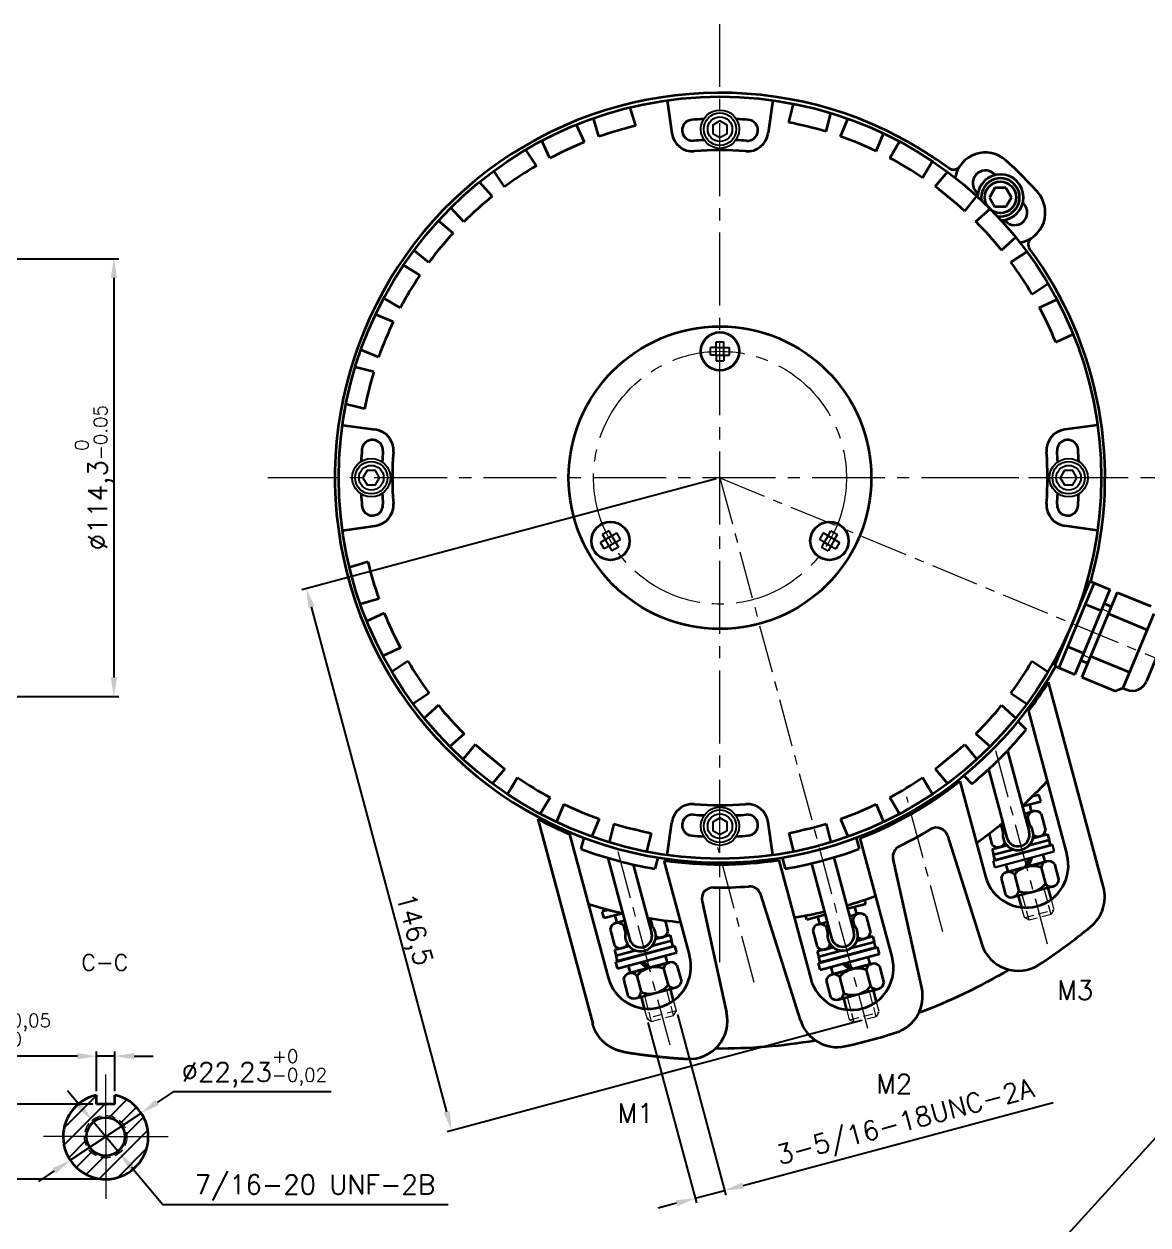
# Model space of a CAD drawing. Header units: millimetres. Extents: x 3703 to 4905, y -22764 to -21944.
# Drawn here: x 4415.9 to 4709.3, y -22479.2 to -22165.6 of the extents above; entities that cross this region are included whole.
import ezdxf

# ---------------------------------------------------------------- set-up
doc = ezdxf.new("R2010")
doc.units = ezdxf.units.MM
doc.header["$MEASUREMENT"] = 0
for name, pattern in [('CENTER', [2, 1.25, -0.25, 0.25, -0.25]), ('CENTER2', [28.575, 19.05, -3.175, 3.175, -3.175]), ('HIDDEN', [0.375, 0.25, -0.125]), ('HIDDEN2', [4.7625, 3.175, -1.5875])]:
    doc.linetypes.add(name, pattern=pattern)
doc.layers.add('AM_BOR', color=5, linetype='Continuous')
for name, color, linetype, lineweight in [('A粗实线', 7, 'Continuous', 35), ('B细实线', 100, 'Continuous', 15), ('CENTER', 1, 'CENTER', 18), ('DIM', 1, 'Continuous', 18), ('D细虚线', 61, 'HIDDEN2', 13), ('G尺寸线', 140, 'Continuous', 13), ('NOTES', 7, 'Continuous', 20), ('OBJECT', 7, 'Continuous', 35), ('轮廓线', 7, 'Continuous', 35)]:
    doc.layers.add(name, color=color, linetype=linetype, lineweight=lineweight)
doc.styles.get("Standard").update_dxf_attribs({"font": 'romans.shx'})
doc.dimstyles.new('ISO-25', dxfattribs={"dimtxt": 5, "dimasz": 5, "dimexe": 1.25, "dimexo": 1.2, "dimgap": 1.2, "dimtad": 0, "dimtih": 1, "dimtoh": 1, "dimdec": 4, "dimdsep": 46, "dimtxsty": 'Standard', "dimcen": 0, "dimclrt": 7, "dimadec": 0, "dimazin": 2, "dimtm": 1e-09, "dimtfac": 1, "dimtdec": 4, "dimtmove": 0, "dimatfit": 3, "dimfxl": 1, "dimtolj": 1, "dimarcsym": 0})
doc.dimstyles.new('ISO-25$0', dxfattribs={"dimtxt": 5, "dimasz": 5, "dimexe": 1.25, "dimexo": 1, "dimtad": 1, "dimzin": 9, "dimtxsty": 'Standard', "dimcen": 4.5, "dimazin": 2, "dimtfac": 1, "dimtmove": 0, "dimatfit": 3, "dimfxl": 1, "dimarcsym": 0})
doc.dimstyles.new('ISO-25$2', dxfattribs={"dimtxt": 5, "dimasz": 5, "dimexe": 1, "dimexo": 1, "dimtad": 1, "dimtih": 1, "dimtoh": 1, "dimzin": 9, "dimtxsty": 'Standard', "dimcen": 2.5, "dimazin": 2, "dimtfac": 1, "dimtmove": 0, "dimatfit": 3, "dimfxl": 1, "dimarcsym": 0})
doc.dimstyles.new('ISO-25$3', dxfattribs={"dimtxt": 5, "dimasz": 5, "dimexe": 1, "dimexo": 1, "dimtad": 1, "dimtoh": 1, "dimzin": 9, "dimtxsty": 'Standard', "dimcen": 2.5, "dimazin": 2, "dimtfac": 1, "dimtmove": 0, "dimatfit": 3, "dimfxl": 1, "dimarcsym": 0})

# ---------------------------------------------------------------- blocks, each defined once
blk = doc.blocks.new('Hex Cap Screw \\M+5BD20in. -top')
blk.add_lwpolyline([(0, 0.188), (-0.162, 0.094), (-0.162, -0.094), (0, -0.188), (0.162, -0.094), (0.162, 0.094)], close=True)
for radius in [0.367, 0.278]:
    blk.add_circle((0, 0), radius)
blk = doc.blocks.new('Cross Pt Flathead Screw - 10 mm top')
at = {"color": 0, "linetype": 'Continuous'}
for p, q in [((-4.95, 1.97), (-4.95, -1.97)), ((-1.97, 1.97), (-4.95, 1.97)), ((-1.97, 1.97), (-1.97, 4.95)), ((1.97, 4.95), (-1.97, 4.95)), ((-1.97, 1.97), (-1.97, -1.97)), ((1.97, 1.97), (-1.97, 1.97)), ((1.97, 1.97), (1.97, 4.95)), ((1.97, 1.97), (1.97, -1.97)), ((1.97, 1.97), (4.95, 1.97)), ((4.95, 1.97), (4.95, -1.97)), ((-1.97, -1.97), (-4.95, -1.97)), ((1.97, -1.97), (-1.97, -1.97)), ((-1.97, -1.97), (-1.97, -4.95)), ((1.97, -4.95), (-1.97, -4.95)), ((1.97, -1.97), (1.97, -4.95)), ((1.97, -1.97), (4.95, -1.97))]:
    blk.add_line(p, q, dxfattribs=at)
blk.add_circle((0, 0), 9.84, dxfattribs=at)
blk = doc.blocks.new('*D23')
at = {"layer": 'G尺寸线', "color": 0, "lineweight": -2, "transparency": 16777216}
blk.add_line((4727.34, -22284.04), (4743.29, -22284.04), dxfattribs=at)
for start, end in [(350.2, 358.0206), (339.4794, 347.2927)]:
    blk.add_arc((4597.55, -22284.04), 144.74, start, end, dxfattribs=at)
at = {"layer": 'G尺寸线', "color": 0, "transparency": 16777216}
for points in [[(4741.37, -22289.02), (4743.04, -22289.05), (4742.29, -22284.04)], [(4733.88, -22335.08), (4732.33, -22334.47), (4731.27, -22339.43)]]:
    blk.add_solid(points, dxfattribs=at)
at = {"layer": 'G尺寸线', "color": 0, "transparency": 16777216, "insert": (4739.51, -22312.28), "char_height": 5, "attachment_point": 5}
blk.add_mtext('22,5°', dxfattribs=at)
blk = doc.blocks.new('*D32')
at = {"layer": 'DIM', "color": 0, "lineweight": -2, "transparency": 16777216}
for p, q in [((4454.8, -22444.39), (4450.64, -22447.16)), ((4496.07, -22444.39), (4454.8, -22444.39)), ((4427.97, -22462.25), (4446.48, -22449.93)), ((4423.81, -22465.02), (4419.65, -22467.8))]:
    blk.add_line(p, q, dxfattribs=at)
at = {"layer": 'DIM', "color": 0, "transparency": 16777216}
for points in [[(4450.18, -22446.47), (4451.1, -22447.86), (4446.48, -22449.93)], [(4423.35, -22464.33), (4424.27, -22465.72), (4427.97, -22462.25)]]:
    blk.add_solid(points, dxfattribs=at)
at = {"layer": 'DIM', "color": 7, "transparency": 16777216, "insert": (4476.04, -22438.3), "char_height": 5, "attachment_point": 5}
blk.add_mtext('∅22,23{\\H3.500000;\\S+0^ -0,02;}', dxfattribs=at)
blk = doc.blocks.new('*D33')
at = {"layer": 'DIM', "color": 0, "lineweight": -2, "transparency": 16777216}
for p, q in [((4433.84, -22447.63), (4397.45, -22447.63)), ((4398.7, -22452.63), (4398.7, -22462.21)), ((4436.23, -22467.21), (4397.45, -22467.21)), ((4398.7, -22467.21), (4398.7, -22509.44))]:
    blk.add_line(p, q, dxfattribs=at)
at = {"layer": 'DIM', "color": 0, "transparency": 16777216}
for points in [[(4397.87, -22452.63), (4399.53, -22452.63), (4398.7, -22447.63)], [(4397.87, -22462.21), (4399.53, -22462.21), (4398.7, -22467.21)]]:
    blk.add_solid(points, dxfattribs=at)
at = {"layer": 'DIM', "color": 7, "transparency": 16777216, "insert": (4392.61, -22490.83), "char_height": 5, "attachment_point": 5, "rotation": 90}
blk.add_mtext('19,58{\\H3.500000;\\S+0^ -0,13;}', dxfattribs=at)
blk = doc.blocks.new('*D34')
at = {"layer": 'DIM', "color": 1, "lineweight": -2, "transparency": 16777216}
for p, q in [((4430.45, -22448), (4427.24, -22444.17)), ((4433.66, -22451.83), (4440.79, -22460.35)), ((4452.11, -22473.86), (4444, -22464.19)), ((4526.58, -22473.86), (4452.11, -22473.86))]:
    blk.add_line(p, q, dxfattribs=at)
at = {"layer": 'DIM', "color": 1, "transparency": 16777216}
for points in [[(4431.09, -22447.47), (4429.81, -22448.54), (4433.66, -22451.83)], [(4444.64, -22463.65), (4443.37, -22464.72), (4440.79, -22460.35)]]:
    blk.add_solid(points, dxfattribs=at)
at = {"layer": 'DIM', "color": 0, "transparency": 16777216, "insert": (4491.82, -22469.43), "char_height": 5, "attachment_point": 5}
blk.add_mtext('7/16-20 UNF-2B', dxfattribs=at)
blk = doc.blocks.new('*D35')
at = {"layer": 'DIM', "color": 0, "lineweight": -2, "transparency": 16777216}
for p, q in [((4429.84, -22435.08), (4391.65, -22435.08)), ((4434.84, -22444.24), (4434.84, -22433.83)), ((4439.62, -22435.08), (4434.84, -22435.08)), ((4439.62, -22444.24), (4439.62, -22433.83)), ((4444.62, -22435.08), (4449.62, -22435.08))]:
    blk.add_line(p, q, dxfattribs=at)
at = {"layer": 'DIM', "color": 0, "transparency": 16777216}
for points in [[(4429.84, -22434.24), (4429.84, -22435.91), (4434.84, -22435.08)], [(4444.62, -22434.24), (4444.62, -22435.91), (4439.62, -22435.08)]]:
    blk.add_solid(points, dxfattribs=at)
at = {"layer": 'DIM', "color": 7, "transparency": 16777216, "insert": (4408.24, -22428.98), "char_height": 5, "attachment_point": 5}
blk.add_mtext('4,78{\\H3.500000;\\S+0,05^ -0;}', dxfattribs=at)
blk = doc.blocks.new('*D37')
at = {"layer": 'G尺寸线', "color": 0, "lineweight": -2, "transparency": 16777216}
for p, q in [((4596.59, -22284.3), (4488.4, -22313.29)), ((4526.23, -22449.64), (4490.9, -22317.79)), ((4634.5, -22425.81), (4526.31, -22454.8))]:
    blk.add_line(p, q, dxfattribs=at)
at = {"layer": 'G尺寸线', "color": 0, "transparency": 16777216}
for points in [[(4491.7, -22317.58), (4490.09, -22318.01), (4489.6, -22312.96)], [(4527.03, -22449.43), (4525.42, -22449.86), (4527.52, -22454.47)]]:
    blk.add_solid(points, dxfattribs=at)
at = {"layer": 'G尺寸线', "color": 0, "transparency": 16777216, "insert": (4517.22, -22402.13), "char_height": 5, "attachment_point": 5, "rotation": 285}
blk.add_mtext('146,5', dxfattribs=at)
blk = doc.blocks.new('*D38')
at = {"layer": 'G尺寸线', "color": 0, "lineweight": -2, "transparency": 16777216}
for p, q in [((4586.42, -22424.2), (4599.05, -22471.36)), ((4578.75, -22426.25), (4591.39, -22473.41)), ((4603.56, -22468.85), (4684.51, -22447.16)), ((4591.06, -22472.2), (4598.73, -22470.15)), ((4586.23, -22473.5), (4581.4, -22474.79))]:
    blk.add_line(p, q, dxfattribs=at)
at = {"layer": 'G尺寸线', "color": 0, "transparency": 16777216}
for points in [[(4603.34, -22468.05), (4603.78, -22469.66), (4598.73, -22470.15)], [(4586.02, -22472.69), (4586.45, -22474.3), (4591.06, -22472.2)]]:
    blk.add_solid(points, dxfattribs=at)
at = {"layer": 'G尺寸线', "color": 0, "transparency": 16777216, "insert": (4646.08, -22452.87), "char_height": 5, "attachment_point": 5, "rotation": 15}
blk.add_mtext('3-5/16-18UNC-2A', dxfattribs=at)
blk = doc.blocks.new('*D39')
at = {"layer": 'G尺寸线', "color": 0, "lineweight": -2, "transparency": 16777216}
for p, q in [((4363.09, -22226.89), (4440.61, -22226.89)), ((4439.36, -22231.89), (4439.36, -22336.19)), ((4363.09, -22341.19), (4440.61, -22341.19))]:
    blk.add_line(p, q, dxfattribs=at)
for points in [[(4438.53, -22231.89), (4440.2, -22231.89), (4439.36, -22226.89)], [(4440.2, -22336.19), (4438.53, -22336.19), (4439.36, -22341.19)]]:
    blk.add_solid(points, dxfattribs=at)
at = {"layer": 'G尺寸线', "color": 0, "lineweight": -2, "transparency": 16777216, "insert": (4434.18, -22284.04), "char_height": 5, "attachment_point": 5, "rotation": 90}
blk.add_mtext('%%C114,3{{\\H0.7x;\\S 0^ -0.05;}}', dxfattribs=at)

msp = doc.modelspace()

# ---------------------------------------------------------------- hatches: boundary and pattern name
h = msp.add_hatch(color=256)
h.paths.add_polyline_path([(4678.161, -22385.482), (4677.575, -22385.639), (4677.296, -22384.596), (4677.705, -22383.534), (4679.05, -22383.173)])
h.paths.add_polyline_path([(4677.575, -22385.639), (4676.816, -22385.843), (4677.296, -22384.596)])
h = msp.add_hatch(color=256)
h.paths.add_polyline_path([(4578.465, -22412.196), (4579.051, -22412.039), (4578.771, -22410.996), (4577.886, -22410.28), (4576.541, -22410.641)])
h.paths.add_polyline_path([(4579.051, -22412.039), (4579.81, -22411.835), (4578.771, -22410.996)])
h = msp.add_hatch(color=256)
h.paths.add_polyline_path([(4631.351, -22412.519), (4631.937, -22412.362), (4631.657, -22411.319), (4630.772, -22410.603), (4629.426, -22410.964)])
h.paths.add_polyline_path([(4631.937, -22412.362), (4632.696, -22412.158), (4631.657, -22411.319)])
at = {"layer": 'AM_BOR'}
h = msp.add_hatch(dxfattribs=at)
h.set_pattern_fill('ANSI31', color=256, style=0)
h.set_pattern_definition([(45, (4016.063, -22657.5684), (-2.245064, 2.245064), [])])
h.paths.add_polyline_path([(4437.226, -22447.629), (4434.836, -22447.629), (4434.836, -22445.239, 0.3520723), (4426.111, -22456.094), (4431.67, -22456.094, -0.4142136), (4437.226, -22450.538)])
h.paths.add_polyline_path([(4437.226, -22451.08), (4437.226, -22450.538, 0.4142136), (4431.67, -22456.094), (4432.212, -22456.094, -0.4142136)], flags=17)
h.paths.add_polyline_path([(4439.616, -22445.239), (4439.616, -22447.629), (4437.226, -22447.629), (4437.226, -22450.538, -0.4142136), (4442.783, -22456.094), (4448.341, -22456.094, 0.3520723)])
h.paths.add_polyline_path([(4437.226, -22450.538), (4437.226, -22451.08, -0.4142136), (4442.24, -22456.094), (4442.783, -22456.094, 0.4142136)], flags=16)
h.paths.add_polyline_path([(4448.341, -22456.094), (4442.783, -22456.094, -0.4142136), (4437.226, -22461.65), (4437.226, -22467.209, 0.4142136)])
h.paths.add_polyline_path([(4442.783, -22456.094), (4442.24, -22456.094, -0.4142136), (4437.226, -22461.108), (4437.226, -22461.65, 0.4142136)], flags=16)
h.paths.add_polyline_path([(4432.212, -22456.094), (4431.67, -22456.094, 0.4142136), (4437.226, -22461.65), (4437.226, -22461.108, -0.4142136)], flags=17)
h.paths.add_polyline_path([(4437.226, -22461.65, -0.4142136), (4431.67, -22456.094), (4426.111, -22456.094, 0.4142136), (4437.226, -22467.209)])

# ---------------------------------------------------------------- linework, layer by layer
for p, q in [((4679.05, -22383.173), (4678.161, -22385.482)), ((4576.541, -22410.641), (4578.465, -22412.196)), ((4629.426, -22410.964), (4631.351, -22412.519))]:
    msp.add_line(p, q)
for centre in [(4597.552, -22193.039), (4506.552, -22284.039), (4688.552, -22284.039), (4597.552, -22375.039)]:
    msp.add_circle(centre, 5)
at = {"layer": 'A粗实线', "lineweight": 30}
for p, q in [((4679.058, -22367.28), (4680.812, -22366.81)), ((4681.278, -22368.548), (4680.812, -22366.81)), ((4684.785, -22381.637), (4684.319, -22379.898)), ((4684.785, -22381.637), (4669.33, -22385.778)), ((4669.33, -22385.778), (4668.864, -22384.039))]:
    msp.add_line(p, q, dxfattribs=at)
at = {"layer": 'B细实线', "color": 6, "ltscale": 0.5}
for p, q in [((4697.232, -22318.292), (4699.08, -22319.057)), ((4692.257, -22330.302), (4694.105, -22331.067))]:
    msp.add_line(p, q, dxfattribs=at)
at = {"layer": 'B细实线'}
for p, q in [((4683.094, -22394.763), (4682.19, -22391.391)), ((4677.358, -22396.3), (4676.455, -22392.927)), ((4584.569, -22421.163), (4583.666, -22417.79)), ((4578.834, -22422.7), (4577.93, -22419.327)), ((4631.719, -22423.023), (4630.816, -22419.65)), ((4637.455, -22421.486), (4636.551, -22418.113))]:
    msp.add_line(p, q, dxfattribs=at)
at = {"layer": 'CENTER', "linetype": 'CENTER2'}
for p, q in [((4597.552, -22410.551), (4597.552, -22165.579)), ((4726.345, -22284.039), (4479.523, -22284.039)), ((4703.504, -22284.039), (4664.073, -22284.039)), ((4437.226, -22456.094), (4437.226, -22439.834)), ((4437.226, -22456.094), (4420.966, -22456.094)), ((4437.226, -22456.094), (4437.226, -22472.354)), ((4437.226, -22456.094), (4453.486, -22456.094))]:
    msp.add_line(p, q, dxfattribs=at)
at = {"layer": 'CENTER', "ltscale": 10}
for p, q in [((4597.552, -22284.039), (4636.077, -22427.813)), ((4597.552, -22284.039), (4735.068, -22340.999)), ((4669.441, -22355.282), (4682.967, -22405.761)), ((4655.727, -22402.625), (4646.281, -22367.372)), ((4570.917, -22381.681), (4584.443, -22432.161)), ((4606.465, -22415.824), (4597.019, -22380.572))]:
    msp.add_line(p, q, dxfattribs=at)
at = {"layer": 'CENTER', "linetype": 'CENTER2'}
msp.add_circle((4597.552, -22284.039), 33, dxfattribs=at)
at = {"layer": 'D细虚线', "linetype": 'HIDDEN', "lineweight": 13, "ltscale": 10}
for p, q in [((4683.976, -22398.056), (4683.094, -22394.763)), ((4683.974, -22394.183), (4684.683, -22396.831)), ((4677.016, -22398.885), (4676.306, -22396.238)), ((4677.016, -22398.885), (4684.683, -22396.831)), ((4678.24, -22399.592), (4677.016, -22398.885)), ((4678.24, -22399.592), (4677.358, -22396.3)), ((4683.976, -22398.056), (4678.24, -22399.592)), ((4684.683, -22396.831), (4683.976, -22398.056)), ((4586.159, -22423.23), (4585.449, -22420.583)), ((4638.335, -22420.906), (4639.044, -22423.553)), ((4577.782, -22422.637), (4578.491, -22425.285)), ((4586.159, -22423.23), (4578.491, -22425.285)), ((4579.716, -22425.992), (4578.834, -22422.7)), ((4585.452, -22424.455), (4584.569, -22421.163)), ((4585.452, -22424.455), (4586.159, -22423.23)), ((4631.377, -22425.608), (4630.667, -22422.96)), ((4631.377, -22425.608), (4639.044, -22423.553)), ((4632.602, -22426.315), (4631.719, -22423.023)), ((4638.337, -22424.778), (4637.455, -22421.486)), ((4639.044, -22423.553), (4638.337, -22424.778)), ((4578.491, -22425.285), (4579.716, -22425.992)), ((4579.716, -22425.992), (4585.452, -22424.455)), ((4632.602, -22426.315), (4631.377, -22425.608)), ((4638.337, -22424.778), (4632.602, -22426.315))]:
    msp.add_line(p, q, dxfattribs=at)
msp.add_circle((4437.226, -22456.094), 5.556, dxfattribs=at)
at = {"layer": 'OBJECT', "color": 7, "linetype": 'Continuous', "ltscale": 0.5}
for p, q in [((4669.309, -22208.339), (4667.866, -22210.839)), ((4667.866, -22210.839), (4669.309, -22213.338)), ((4672.196, -22208.339), (4669.309, -22208.339)), ((4673.639, -22210.839), (4672.196, -22208.339)), ((4672.196, -22213.338), (4673.639, -22210.839)), ((4672.196, -22213.338), (4669.309, -22213.338)), ((4672.565, -22355.35), (4678.236, -22376.514)), ((4667.65, -22360.187), (4672.44, -22378.067)), ((4661.193, -22361.821), (4663.325, -22363.953)), ((4676.448, -22369.842), (4681.278, -22368.548)), ((4678.898, -22371.257), (4678.38, -22369.325)), ((4676.966, -22371.774), (4679.297, -22371.15)), ((4676.966, -22371.774), (4678.898, -22371.257)), ((4677.851, -22372.728), (4678.377, -22374.689)), ((4681.337, -22371.794), (4682.489, -22376.092)), ((4667.786, -22376.988), (4668.547, -22379.828)), ((4670.88, -22374.596), (4671.406, -22376.557)), ((4679.244, -22378.152), (4683.06, -22377.13)), ((4683.06, -22377.13), (4683.448, -22378.579)), ((4668.571, -22381.012), (4672.386, -22379.99)), ((4684.319, -22379.898), (4668.864, -22384.039)), ((4669.347, -22383.91), (4683.836, -22380.027)), ((4670.587, -22380.472), (4672.386, -22379.99)), ((4678.325, -22379.951), (4683.448, -22378.579)), ((4679.244, -22378.152), (4681.044, -22377.67)), ((4683.836, -22380.027), (4683.448, -22378.579)), ((4568.245, -22383.303), (4573.916, -22404.466)), ((4581.329, -22383.221), (4580.549, -22386.132)), ((4668.571, -22381.012), (4668.959, -22382.461)), ((4668.959, -22382.461), (4674.083, -22381.088)), ((4669.347, -22383.91), (4668.959, -22382.461)), ((4682.405, -22384.345), (4681.887, -22382.413)), ((4574.921, -22385.034), (4579.712, -22402.913)), ((4672.746, -22386.933), (4672.228, -22385.001)), ((4672.347, -22387.04), (4682.804, -22384.238)), ((4682.804, -22384.238), (4672.347, -22387.04)), ((4682.804, -22384.238), (4672.347, -22387.04)), ((4681.358, -22385.816), (4682.51, -22390.114)), ((4684.844, -22384.882), (4685.996, -22389.18)), ((4670.902, -22388.618), (4672.054, -22392.916)), ((4674.387, -22387.684), (4675.539, -22391.982)), ((4684.551, -22390.758), (4674.094, -22393.56)), ((4568.587, -22396.88), (4566.833, -22397.35)), ((4567.299, -22399.089), (4566.833, -22397.35)), ((4572.128, -22397.795), (4567.299, -22399.089)), ((4570.714, -22400.244), (4570.197, -22398.313)), ((4579.321, -22399.103), (4579.346, -22399.199)), ((4579.327, -22399.127), (4579.853, -22401.089)), ((4568.871, -22401.929), (4570.022, -22406.227)), ((4572.646, -22399.727), (4570.316, -22400.351)), ((4572.646, -22399.727), (4570.714, -22400.244)), ((4572.356, -22400.995), (4572.882, -22402.956)), ((4583.203, -22399.651), (4583.964, -22402.492)), ((4584.924, -22404.978), (4579.8, -22406.351)), ((4584.535, -22403.529), (4580.72, -22404.552)), ((4582.519, -22404.069), (4580.72, -22404.552)), ((4584.535, -22403.529), (4584.924, -22404.978)), ((4585.312, -22406.427), (4584.924, -22404.978)), ((4573.862, -22406.389), (4570.046, -22407.411)), ((4570.046, -22407.411), (4570.435, -22408.86)), ((4570.34, -22410.439), (4585.795, -22406.298)), ((4575.558, -22407.487), (4570.435, -22408.86)), ((4570.806, -22412.177), (4586.261, -22408.036)), ((4585.312, -22406.427), (4570.823, -22410.309)), ((4573.862, -22406.389), (4572.063, -22406.871)), ((4586.261, -22408.036), (4585.795, -22406.298)), ((4570.806, -22412.177), (4570.34, -22410.439)), ((4570.823, -22410.309), (4570.435, -22408.86)), ((4574.221, -22413.333), (4573.704, -22411.401)), ((4584.279, -22410.638), (4573.823, -22413.439)), ((4573.823, -22413.439), (4584.279, -22410.638)), ((4573.823, -22413.439), (4584.279, -22410.638)), ((4583.881, -22410.745), (4583.363, -22408.813)), ((4586.32, -22411.282), (4587.471, -22415.58)), ((4582.834, -22412.215), (4583.986, -22416.514)), ((4572.378, -22415.017), (4573.529, -22419.316)), ((4575.57, -22419.959), (4586.026, -22417.158))]:
    msp.add_line(p, q, dxfattribs=at)
at = {"layer": 'OBJECT'}
for p, q in [((4633.094, -22378.044), (4633.874, -22380.956)), ((4613.775, -22383.221), (4614.556, -22386.132)), ((4627.227, -22383.193), (4632.463, -22402.734)), ((4621.431, -22384.746), (4626.667, -22404.287)), ((4630.81, -22396.565), (4635.639, -22395.271)), ((4635.639, -22395.271), (4635.361, -22394.233)), ((4620.185, -22399.412), (4619.906, -22398.374)), ((4620.185, -22399.412), (4625.014, -22398.118)), ((4623.6, -22400.568), (4623.082, -22398.636)), ((4631.327, -22398.497), (4633.658, -22397.873)), ((4631.327, -22398.497), (4633.259, -22397.979)), ((4633.259, -22397.979), (4632.742, -22396.048)), ((4635.698, -22398.516), (4636.85, -22402.815)), ((4621.756, -22402.252), (4622.908, -22406.551)), ((4623.201, -22400.674), (4625.532, -22400.05)), ((4623.6, -22400.568), (4625.532, -22400.05)), ((4625.242, -22401.318), (4625.633, -22402.777)), ((4632.213, -22399.45), (4632.604, -22400.909)), ((4637.809, -22405.301), (4631.564, -22406.975)), ((4637.421, -22403.852), (4633.293, -22404.958)), ((4633.293, -22404.958), (4635.405, -22404.393)), ((4637.421, -22403.852), (4637.809, -22405.301)), ((4638.198, -22406.75), (4637.809, -22405.301)), ((4627.06, -22406.629), (4622.932, -22407.735)), ((4622.932, -22407.735), (4623.32, -22409.184)), ((4623.226, -22410.762), (4638.68, -22406.621)), ((4629.565, -22407.51), (4623.32, -22409.184)), ((4623.692, -22412.5), (4639.146, -22408.359)), ((4638.198, -22406.75), (4623.709, -22410.632)), ((4624.948, -22407.194), (4627.06, -22406.629)), ((4639.146, -22408.359), (4638.68, -22406.621)), ((4623.692, -22412.5), (4623.226, -22410.762)), ((4623.709, -22410.632), (4623.32, -22409.184)), ((4637.165, -22410.961), (4626.708, -22413.763)), ((4626.708, -22413.763), (4637.165, -22410.961)), ((4626.708, -22413.763), (4637.165, -22410.961)), ((4636.766, -22411.068), (4636.249, -22409.136)), ((4639.205, -22411.605), (4640.357, -22415.903)), ((4627.107, -22413.656), (4626.589, -22411.724)), ((4628.749, -22414.407), (4629.9, -22418.705)), ((4635.72, -22412.539), (4636.871, -22416.837)), ((4625.263, -22415.34), (4626.415, -22419.639)), ((4628.455, -22420.283), (4638.912, -22417.481)), ((4434.836, -22447.629), (4434.836, -22445.239)), ((4439.616, -22447.629), (4439.616, -22445.239)), ((4439.616, -22447.629), (4434.836, -22447.629))]:
    msp.add_line(p, q, dxfattribs=at)
at = {"layer": 'OBJECT', "color": 7, "linetype": 'Continuous', "ltscale": 0.5}
for centre, radius in [((4597.552, -22284.039), 39.5), ((4597.552, -22251.039), 5), ((4568.974, -22300.539), 5), ((4626.131, -22300.539), 5)]:
    msp.add_circle(centre, radius, dxfattribs=at)
at = {"layer": 'OBJECT'}
msp.add_circle((4437.226, -22456.094), 5.014, dxfattribs=at)
at = {"layer": 'OBJECT', "color": 7, "linetype": 'Continuous', "ltscale": 0.5}
for centre, radius, start, end in [((4597.552, -22284.039), 100.5, 53.53703, 330.64235), ((4597.552, -22284.039), 100.5, 344.35765, 36.46297), ((4597.552, -22284.039), 103.5, 309.45553, 320.54447), ((4597.552, -22284.039), 116.5, 312.61444, 317.15347), ((4675.338, -22377.29), 4, 153.59038, 56.40962), ((4675.682, -22378.574), 6.236, 69.64612, 76.24536), ((4679.812, -22373.072), 1.99, 39.97356, 170.02644), ((4597.552, -22284.039), 116.5, 305.08096, 309.33161), ((4675.338, -22377.29), 3, 195, 15), ((4680.528, -22375.747), 1.99, 233.26068, 350.02644), ((4670.072, -22378.549), 1.99, 219.97356, 336.73932), ((4597.552, -22284.039), 103.5, 249.45553, 260.54447), ((4679.189, -22391.663), 6.236, 69.64612, 140.35388), ((4683.319, -22386.161), 1.99, 39.97356, 170.02644), ((4672.862, -22388.962), 1.99, 39.97356, 170.02644), ((4684.035, -22388.836), 1.99, 219.97356, 350.02644), ((4673.579, -22391.637), 1.99, 219.97356, 350.02644), ((4677.708, -22386.135), 6.236, 249.64612, 320.35388), ((4597.552, -22284.039), 116.5, 252.84653, 257.38556), ((4597.552, -22284.039), 116.5, 286.47559, 290.41797), ((4597.552, -22284.039), 116.5, 260.66839, 264.91904), ((4597.552, -22284.039), 116.5, 279.58203, 283.52441), ((4570.831, -22402.274), 1.99, 39.97356, 170.02644), ((4577.158, -22404.974), 6.236, 133.75464, 140.35388), ((4576.814, -22403.69), 4, 153.59038, 56.40962), ((4576.814, -22403.69), 3, 195, 15), ((4582.004, -22402.147), 1.99, 233.26068, 350.02644), ((4571.548, -22404.949), 1.99, 219.97356, 336.73932), ((4584.794, -22412.56), 1.99, 39.97356, 170.02644), ((4574.338, -22415.362), 1.99, 39.97356, 170.02644), ((4580.665, -22418.062), 6.236, 69.64612, 140.35388), ((4579.184, -22412.535), 6.236, 249.64612, 320.35388), ((4585.511, -22415.235), 1.99, 219.97356, 350.02644), ((4575.055, -22418.037), 1.99, 219.97356, 350.02644)]:
    msp.add_arc(centre, radius, start, end, dxfattribs=at)
at = {"layer": 'OBJECT'}
for centre, radius, start, end in [((4597.552, -22284.039), 103.5, 279.45553, 290.54447), ((4634.173, -22399.795), 1.99, 39.97356, 170.02644), ((4623.716, -22402.597), 1.99, 39.97356, 170.02644), ((4630.044, -22405.297), 6.236, 133.75464, 140.35388), ((4629.565, -22403.51), 4, 153.59038, 56.40962), ((4630.044, -22405.297), 6.236, 69.64612, 76.24536), ((4629.565, -22403.51), 3, 195, 15), ((4634.89, -22402.47), 1.99, 227.38763, 350.02644), ((4624.433, -22405.272), 1.99, 219.97356, 342.61237), ((4637.68, -22412.883), 1.99, 39.97356, 170.02644), ((4627.223, -22415.685), 1.99, 39.97356, 170.02644), ((4633.551, -22418.386), 6.236, 69.64612, 140.35388), ((4632.07, -22412.858), 6.236, 249.64612, 320.35388), ((4638.397, -22415.558), 1.99, 219.97356, 350.02644), ((4627.94, -22418.36), 1.99, 219.97356, 350.02644), ((4437.226, -22456.094), 11.115, 102.41698, 77.58302)]:
    msp.add_arc(centre, radius, start, end, dxfattribs=at)
at = {"layer": '轮廓线', "color": 31}
for p, q in [((4583.802, -22185.493), (4584.962, -22194.057)), ((4611.302, -22185.493), (4610.142, -22194.057)), ((4575.545, -22192.137), (4574.123, -22187.336)), ((4615.531, -22191.264), (4616.742, -22186.406)), ((4625.234, -22193.684), (4626.445, -22188.826)), ((4562.203, -22196.399), (4560.087, -22191.862)), ((4565.957, -22194.977), (4564.535, -22190.177)), ((4629.046, -22194.941), (4630.962, -22190.315)), ((4638.285, -22198.768), (4640.201, -22194.142)), ((4549.637, -22202.587), (4546.874, -22198.412)), ((4553.139, -22200.626), (4551.024, -22196.088)), ((4641.87, -22200.575), (4644.448, -22196.283)), ((4650.441, -22205.725), (4653.02, -22201.433)), ((4541.298, -22208.106), (4538.535, -22203.931)), ((4653.72, -22208.042), (4656.904, -22204.179)), ((4538.124, -22210.564), (4534.774, -22206.843)), ((4661.436, -22214.403), (4664.62, -22210.539)), ((4530.692, -22217.255), (4527.342, -22213.535)), ((4664.336, -22217.179), (4668.056, -22213.828)), ((4527.916, -22220.155), (4524.053, -22216.971)), ((4671.027, -22224.61), (4674.748, -22221.26)), ((4521.556, -22227.871), (4517.692, -22224.687)), ((4673.485, -22227.784), (4677.66, -22225.021)), ((4519.239, -22231.15), (4514.947, -22228.571)), ((4679.004, -22236.123), (4683.179, -22233.36)), ((4514.088, -22239.721), (4509.797, -22237.143)), ((4680.965, -22239.626), (4685.503, -22237.51)), ((4512.282, -22243.306), (4507.656, -22241.39)), ((4685.192, -22248.689), (4689.729, -22246.573)), ((4508.455, -22252.545), (4503.829, -22250.629)), ((4507.198, -22256.357), (4502.34, -22255.146)), ((4504.778, -22266.06), (4499.92, -22264.849)), ((4499.007, -22270.289), (4507.571, -22271.449)), ((4696.098, -22270.289), (4687.534, -22271.449)), ((4499.007, -22297.789), (4507.571, -22296.629)), ((4696.098, -22297.789), (4687.534, -22296.629)), ((4505.651, -22306.046), (4500.85, -22307.468)), ((4508.491, -22315.634), (4503.691, -22317.056)), ((4509.913, -22319.388), (4505.376, -22321.504)), ((4514.139, -22328.452), (4509.602, -22330.567)), ((4516.101, -22331.954), (4511.926, -22334.717)), ((4679.004, -22331.954), (4683.179, -22334.717)), ((4697.631, -22390.942), (4683.291, -22337.423)), ((4697.631, -22390.942), (4683.291, -22337.423)), ((4521.62, -22340.293), (4517.445, -22343.056)), ((4673.485, -22340.293), (4677.66, -22343.056)), ((4524.078, -22343.467), (4520.357, -22346.817)), ((4671.027, -22343.467), (4674.748, -22346.817)), ((4678.076, -22345.006), (4688.11, -22382.454)), ((4530.769, -22350.899), (4527.049, -22354.249)), ((4664.336, -22350.899), (4668.056, -22354.249)), ((4533.669, -22353.675), (4530.485, -22357.538)), ((4661.436, -22353.675), (4664.62, -22357.538)), ((4541.385, -22360.035), (4538.201, -22363.899)), ((4653.72, -22360.035), (4656.904, -22363.899)), ((4544.664, -22362.352), (4542.085, -22366.644)), ((4650.441, -22362.352), (4653.02, -22366.644)), ((4660.193, -22363.267), (4666.86, -22388.148)), ((4553.235, -22367.503), (4550.657, -22371.794)), ((4641.87, -22367.503), (4644.448, -22371.794)), ((4556.82, -22369.309), (4554.904, -22373.935)), ((4638.285, -22369.309), (4640.201, -22373.935)), ((4549.993, -22373.14), (4564.333, -22426.659)), ((4549.993, -22373.14), (4564.333, -22426.659)), ((4566.059, -22373.136), (4564.143, -22377.762)), ((4583.802, -22382.584), (4584.962, -22374.02)), ((4611.302, -22382.584), (4610.142, -22374.02)), ((4629.046, -22373.136), (4630.962, -22377.762)), ((4558.301, -22377.099), (4568.335, -22414.548)), ((4569.871, -22374.393), (4568.66, -22379.251)), ((4579.574, -22376.813), (4578.363, -22381.671)), ((4615.531, -22376.813), (4616.742, -22381.671)), ((4625.234, -22374.393), (4626.445, -22379.251)), ((4642.471, -22409.177), (4634.163, -22378.17)), ((4656.935, -22377.504), (4665.859, -22405.807)), ((4582.919, -22383.973), (4589.585, -22408.854)), ((4612.913, -22383.864), (4621.221, -22414.871)), ((4650.214, -22417.239), (4642.756, -22383.598)), ((4618.546, -22425.725), (4608.185, -22392.862)), ((4592.858, -22394.674), (4599.281, -22423.647))]:
    msp.add_line(p, q, dxfattribs=at)
at = {"layer": '轮廓线', "color": 6}
for p, q in [((4694.071, -22311.029), (4684.886, -22333.202)), ((4694.071, -22311.029), (4699.337, -22313.21)), ((4695.179, -22311.488), (4685.995, -22333.661)), ((4699.337, -22313.21), (4690.152, -22335.383)), ((4701.185, -22313.976), (4692, -22336.149)), ((4701.185, -22313.976), (4709.961, -22317.611)), ((4692.883, -22317.031), (4697.041, -22318.754)), ((4697.806, -22316.906), (4699.654, -22317.671)), ((4698.888, -22319.519), (4709.051, -22323.728)), ((4710.773, -22319.571), (4702.737, -22338.972)), ((4713.862, -22325.18), (4708.887, -22337.19)), ((4688.291, -22328.118), (4692.448, -22329.84)), ((4684.886, -22333.202), (4690.152, -22335.383)), ((4691.683, -22331.688), (4693.531, -22332.453)), ((4694.296, -22330.605), (4704.459, -22334.815)), ((4692, -22336.149), (4700.777, -22339.784)), ((4702.737, -22338.972), (4700.777, -22339.784)), ((4702.737, -22338.972), (4703.661, -22339.355))]:
    msp.add_line(p, q, dxfattribs=at)
at = {"layer": '轮廓线'}
for p, q in [((4675.335, -22347.679), (4677.467, -22349.811)), ((4670.874, -22374.571), (4670.9, -22374.667)), ((4562.011, -22378.044), (4561.231, -22380.956)), ((4575.863, -22414.083), (4577.015, -22418.382))]:
    msp.add_line(p, q, dxfattribs=at)
at = {"layer": '轮廓线', "color": 30}
for p, q in [((4683.156, -22391.132), (4683.974, -22394.183)), ((4676.306, -22396.238), (4675.489, -22393.186)), ((4585.449, -22420.583), (4584.632, -22417.531)), ((4637.517, -22417.855), (4638.335, -22420.906)), ((4576.964, -22419.586), (4577.782, -22422.637)), ((4630.667, -22422.96), (4629.85, -22419.909))]:
    msp.add_line(p, q, dxfattribs=at)
at = {"layer": '轮廓线', "color": 31}
msp.add_circle((4597.552, -22284.039), 99.5, dxfattribs=at)
at = {"layer": '轮廓线'}
msp.add_circle((4670.752, -22210.839), 4.1, dxfattribs=at)
at = {"layer": '轮廓线', "color": 31}
for centre, radius, start, end in [((4597.552, -22284.039), 94.5, 103.46706, 109.53294), ((4590.413, -22193.319), 2.75, 94.5, 274.5), ((4597.552, -22284.039), 93.75, 92.59057, 94.5), ((4597.552, -22284.039), 93.75, 85.5, 87.40943), ((4604.692, -22193.319), 2.75, 265.5, 85.5), ((4597.552, -22284.039), 94.5, 72.96706, 79.03294), ((4590.413, -22193.319), 5.5, 187.71365, 274.5), ((4604.692, -22193.319), 5.5, 265.5, 352.28635), ((4597.552, -22284.039), 94.5, 64.46706, 70.53294), ((4597.552, -22284.039), 94.5, 111.96706, 118.03294), ((4597.552, -22284.039), 88.25, 92.67009, 94.5), ((4597.552, -22284.039), 88.25, 85.5, 87.32991), ((4597.552, -22284.039), 85.5, 85.5, 94.5), ((4597.552, -22284.039), 94.5, 55.96706, 62.03294), ((4597.552, -22284.039), 94.5, 120.46706, 126.53294), ((4597.552, -22284.039), 94.5, 128.96706, 135.03294), ((4597.552, -22284.039), 94.5, 47.46706, 53.53294), ((4597.552, -22284.039), 94.5, 38.96706, 45.03294), ((4597.552, -22284.039), 94.5, 137.46706, 143.53294), ((4597.552, -22284.039), 94.5, 30.46706, 36.53294), ((4597.552, -22284.039), 94.5, 145.96706, 152.03294), ((4597.552, -22284.039), 94.5, 21.96706, 28.03294), ((4597.552, -22284.039), 94.5, 154.46706, 160.53294), ((4597.552, -22284.039), 94.5, 162.96706, 169.03294), ((4506.833, -22276.899), 5.5, 355.5, 82.28635), ((4688.272, -22276.899), 5.5, 97.71365, 184.5), ((4597.552, -22284.039), 93.75, 175.5, 177.40943), ((4506.833, -22276.899), 2.75, 355.5, 175.5), ((4688.272, -22276.899), 2.75, 4.5, 184.5), ((4597.552, -22284.039), 93.75, 2.59057, 4.5), ((4597.552, -22284.039), 88.25, 175.5, 177.32991), ((4597.552, -22284.039), 85.5, 175.5, 184.5), ((4597.552, -22284.039), 85.5, 355.5, 4.5), ((4597.552, -22284.039), 88.25, 2.67009, 4.5), ((4597.552, -22284.039), 93.75, 182.59057, 184.5), ((4597.552, -22284.039), 88.25, 182.67009, 184.5), ((4597.552, -22284.039), 88.25, 355.5, 357.32991), ((4597.552, -22284.039), 93.75, 355.5, 357.40943), ((4506.833, -22291.178), 2.75, 184.5, 4.5), ((4506.833, -22291.178), 5.5, 277.71365, 4.5), ((4688.272, -22291.178), 5.5, 175.5, 262.28635), ((4688.272, -22291.178), 2.75, 175.5, 355.5), ((4597.552, -22284.039), 94.5, 193.46706, 199.53294), ((4597.552, -22284.039), 94.5, 201.96706, 208.03294), ((4597.552, -22284.039), 94.5, 210.46706, 216.53294), ((4597.552, -22284.039), 94.5, 323.46706, 329.53294), ((4597.552, -22284.039), 101, 322.86923, 328.09173), ((4597.552, -22284.039), 94.5, 218.96706, 225.03294), ((4597.552, -22284.039), 94.5, 314.96706, 321.03294), ((4597.552, -22284.039), 94.5, 227.46706, 233.53294), ((4597.552, -22284.039), 94.5, 306.46706, 312.53294), ((4597.552, -22284.039), 94.5, 235.96706, 242.03294), ((4597.552, -22284.039), 101, 291.25254, 308.33083), ((4597.552, -22284.039), 94.5, 297.96706, 304.03294), ((4597.552, -22284.039), 94.5, 244.46706, 250.53294), ((4590.413, -22374.758), 5.5, 85.5, 172.28635), ((4597.552, -22284.039), 85.5, 265.5, 274.5), ((4604.692, -22374.758), 5.5, 7.71365, 94.5), ((4597.552, -22284.039), 94.5, 289.46706, 295.53294), ((4597.552, -22284.039), 101, 241.90827, 247.13077), ((4590.413, -22374.758), 2.75, 85.5, 265.5), ((4597.552, -22284.039), 88.25, 265.5, 267.32991), ((4597.552, -22284.039), 88.25, 272.67009, 274.5), ((4604.692, -22374.758), 2.75, 274.5, 94.5), ((4597.552, -22284.039), 94.5, 252.96706, 259.03294), ((4597.552, -22284.039), 94.5, 280.96706, 287.03294), ((4597.552, -22284.039), 107, 295.94892, 300.91958), ((4654.074, -22378.406), 3, 17.5, 120.91958), ((4597.552, -22284.039), 93.75, 265.5, 267.40943), ((4597.552, -22284.039), 93.75, 272.59057, 274.5), ((4645.685, -22382.949), 3, 115.94892, 192.5), ((4677.485, -22385.301), 11, 195, 15), ((4597.552, -22284.039), 101, 261.66917, 278.74746), ((4595.787, -22394.024), 3, 89.08042, 192.5), ((4597.552, -22284.039), 107, 269.08042, 274.05108), ((4605.323, -22393.764), 3, 17.5, 94.05108), ((4687.972, -22393.53), 10, 309.55036, 15), ((4597.552, -22284.039), 152, 303.24341, 309.55036), ((4675.396, -22402.8), 10, 197.5, 303.24341), ((4578.96, -22411.701), 11, 195, 15), ((4631.846, -22412.024), 11, 195, 15), ((4597.552, -22284.039), 149, 290.39734, 300.43013), ((4640.451, -22419.404), 10, 287.58405, 12.5), ((4589.518, -22425.811), 10, 266.75659, 12.5), ((4628.083, -22422.718), 10, 197.5, 282.41595), ((4597.552, -22284.039), 152, 282.41595, 287.58405), ((4597.552, -22284.039), 149, 269.56987, 279.60266)]:
    msp.add_arc(centre, radius, start, end, dxfattribs=at)
at = {"layer": '轮廓线'}
for centre, radius, start, end in [((4666.807, -22207.123), 8, 48, 169.93694), ((4597.552, -22284.039), 111.5, 42, 48), ((4658.469, -22201.604), 2, 233.53703, 326.50097), ((4666.807, -22207.123), 3.3, 48, 228), ((4597.552, -22284.039), 106.8, 47.73809, 48), ((4670.752, -22210.839), 6, 271.68254, 178.31746), ((4670.752, -22210.839), 5, 260.64708, 189.35292), ((4597.552, -22284.039), 100.2, 47.8117, 48), ((4674.468, -22214.784), 8, 280.06306, 42), ((4674.468, -22214.784), 3.3, 222, 42), ((4597.552, -22284.039), 106.8, 42, 42.26191), ((4597.552, -22284.039), 100.2, 42, 42.1883), ((4679.987, -22223.122), 2, 123.49903, 216.46297), ((4679.761, -22343.57), 1, 84.33485, 144.09011)]:
    msp.add_arc(centre, radius, start, end, dxfattribs=at)
at = {"layer": '轮廓线', "color": 6}
msp.add_arc((4705.191, -22335.66), 4, 247.5, 337.5, dxfattribs=at)
at = {"layer": '轮廓线', "color": 31}
for points, start_tangent, end_tangent in [([(4572.333, -22433.932), (4572.25, -22433.917), (4572.167, -22433.902), (4572.083, -22433.886), (4572, -22433.87), (4571.916, -22433.852), (4571.832, -22433.834), (4571.749, -22433.815), (4571.665, -22433.796), (4571.581, -22433.775), (4571.498, -22433.754), (4571.414, -22433.732), (4571.33, -22433.71), (4571.247, -22433.686), (4571.163, -22433.662), (4571.079, -22433.637), (4570.996, -22433.611), (4570.912, -22433.584), (4570.829, -22433.557), (4570.746, -22433.529), (4570.663, -22433.5), (4570.579, -22433.47), (4570.497, -22433.439), (4570.414, -22433.408), (4570.331, -22433.376), (4570.249, -22433.343), (4570.166, -22433.309), (4570.084, -22433.275), (4570.002, -22433.24), (4569.92, -22433.204), (4569.839, -22433.167), (4569.757, -22433.129), (4569.676, -22433.091), (4569.595, -22433.052), (4569.515, -22433.012), (4569.434, -22432.971), (4569.354, -22432.93), (4569.274, -22432.887), (4569.195, -22432.844), (4569.116, -22432.801), (4569.037, -22432.756), (4568.958, -22432.711), (4568.88, -22432.665), (4568.802, -22432.618), (4568.724, -22432.57), (4568.647, -22432.522), (4568.571, -22432.473), (4568.494, -22432.423), (4568.418, -22432.373), (4568.343, -22432.321), (4568.267, -22432.269), (4568.193, -22432.217), (4568.119, -22432.163), (4568.045, -22432.109), (4567.971, -22432.054), (4567.899, -22431.999), (4567.826, -22431.943), (4567.754, -22431.886), (4567.683, -22431.829), (4567.612, -22431.77), (4567.542, -22431.711), (4567.472, -22431.652), (4567.403, -22431.592), (4567.334, -22431.531), (4567.266, -22431.47), (4567.198, -22431.408), (4567.131, -22431.345), (4567.065, -22431.282), (4566.999, -22431.218), (4566.933, -22431.153), (4566.869, -22431.088), (4566.805, -22431.023), (4566.741, -22430.957), (4566.679, -22430.89), (4566.616, -22430.823), (4566.555, -22430.755), (4566.494, -22430.687), (4566.434, -22430.618), (4566.374, -22430.548), (4566.316, -22430.478), (4566.257, -22430.408), (4566.2, -22430.337), (4566.143, -22430.266), (4566.087, -22430.194), (4566.032, -22430.122), (4565.977, -22430.049), (4565.923, -22429.976), (4565.87, -22429.903), (4565.817, -22429.829), (4565.765, -22429.755), (4565.714, -22429.68), (4565.664, -22429.605), (4565.614, -22429.529), (4565.565, -22429.454), (4565.517, -22429.377), (4565.47, -22429.301), (4565.423, -22429.224), (4565.377, -22429.147), (4565.332, -22429.07), (4565.287, -22428.992), (4565.244, -22428.914), (4565.201, -22428.836), (4565.159, -22428.757), (4565.117, -22428.678), (4565.077, -22428.599), (4565.037, -22428.52), (4564.998, -22428.44), (4564.96, -22428.361), (4564.922, -22428.281), (4564.886, -22428.201), (4564.85, -22428.121), (4564.814, -22428.04), (4564.78, -22427.96), (4564.746, -22427.879), (4564.713, -22427.798), (4564.681, -22427.717), (4564.65, -22427.636), (4564.619, -22427.555), (4564.59, -22427.474), (4564.561, -22427.393), (4564.532, -22427.311), (4564.505, -22427.23), (4564.478, -22427.148), (4564.452, -22427.067), (4564.427, -22426.985), (4564.402, -22426.903), (4564.379, -22426.822), (4564.356, -22426.74), (4564.333, -22426.659)], (-0.9861401, 0.1659145), (-0.258819, 0.9659258)), ([(4572.333, -22433.932), (4572.849, -22434.018), (4573.365, -22434.102), (4573.881, -22434.184), (4574.398, -22434.265), (4574.914, -22434.343), (4575.432, -22434.42), (4575.949, -22434.495), (4576.467, -22434.569), (4576.985, -22434.641), (4577.503, -22434.71), (4578.021, -22434.779), (4578.54, -22434.845), (4579.059, -22434.909), (4579.578, -22434.972), (4580.098, -22435.033), (4580.617, -22435.092), (4581.137, -22435.15), (4581.657, -22435.205), (4582.177, -22435.259), (4582.698, -22435.311), (4583.218, -22435.361), (4583.739, -22435.41), (4584.26, -22435.456), (4584.781, -22435.501), (4585.302, -22435.544), (4585.823, -22435.585), (4586.345, -22435.625), (4586.866, -22435.662), (4587.388, -22435.698), (4587.909, -22435.732), (4588.431, -22435.765), (4588.953, -22435.795)], (0.9861401, -0.1659145), (0.9983982, -0.056578))]:
    msp.add_spline(points, degree=3, dxfattribs=dict(at, start_tangent=start_tangent, end_tangent=end_tangent))

# ---------------------------------------------------------------- block references
for name, p, xscale, yscale, zscale, rotation in [('Hex Cap Screw \\M+5BD20in. -top', (4597.552, -22193.039), 11.56400532000043, 11.56400532000043, 11.56400532000043, 180), ('Cross Pt Flathead Screw - 10 mm top', (4597.552, -22251.039), 0.499999999998181, 0.5, 0.5, 180), ('Hex Cap Screw \\M+5BD20in. -top', (4506.552, -22284.039), 11.56400532000043, 11.56400532000043, 11.56400532000043, 270), ('Hex Cap Screw \\M+5BD20in. -top', (4688.552, -22284.039), 11.56400532000043, 11.56400532000043, 11.56400532000043, 90), ('Cross Pt Flathead Screw - 10 mm top', (4568.974, -22300.539), 0.4999999999990564, 0.4999999999990564, 0.4999999999990564, 300.0000000000624), ('Cross Pt Flathead Screw - 10 mm top', (4626.131, -22300.539), 0.5000000000006317, 0.5000000000006317, 0.5000000000006317, 60.0000000000418)]:
    msp.add_blockref(name, p, dxfattribs=dict(xscale=xscale, yscale=yscale, zscale=zscale, rotation=rotation))
at = {"xscale": 11.56400532000043, "yscale": 11.56400532000043, "zscale": 11.56400532000043}
msp.add_blockref('Hex Cap Screw \\M+5BD20in. -top', (4597.552, -22375.039), dxfattribs=at)

# ---------------------------------------------------------------- texts
at = {"lineweight": -3}
for s, p in [('M3', (4685.549, -22420.337)), ('M2', (4638.293, -22444.801)), ('M1', (4570.783, -22452.45))]:
    msp.add_text(s, height=5, dxfattribs=at).set_placement(p)
at = {"layer": 'NOTES'}
msp.add_text('C-C', height=4.2003, dxfattribs=at).set_placement((4430.867, -22412.707))

# ---------------------------------------------------------------- dimensions: what is measured, and where the dimension line sits
at = {"layer": 'DIM'}
dim = msp.add_linear_dim(base=(4434.836, -22435.077), p1=(4439.616, -22445.239), p2=(4434.836, -22445.239), dimstyle='ISO-25$0', override={"dimgap": 1.2, "dimclrt": 7, "dimtol": 1, "dimlim": 0, "dimtp": 0.05, "dimtm": 1e-09, "dimtfac": 0.7}, dxfattribs=at)
dim.commit()
dim.dimension.update_dxf_attribs({"geometry": '*D35', "text_midpoint": (4408.244, -22435.077), "dimtype": 160})
dim = msp.add_diameter_dim_2p(p1=(4427.975, -22462.254), p2=(4446.478, -22449.934), dimstyle='ISO-25$3', override={"dimgap": 1.2, "dimclrt": 7, "dimtol": 1, "dimlim": 0, "dimtm": 0.02, "dimtfac": 0.7}, dxfattribs=at)
dim.commit()
dim.dimension.update_dxf_attribs({"geometry": '*D32', "text_midpoint": (4476.038, -22438.299)})
at = {"layer": 'DIM', "color": 7}
dim = msp.add_diameter_dim_2p(p1=(4433.659, -22451.834), p2=(4440.794, -22460.354), text='7/16-20 UNF-2B', dimstyle='ISO-25$3', override={"dimclrd": 1}, dxfattribs=at)
dim.commit()
dim.dimension.update_dxf_attribs({"geometry": '*D34', "text_midpoint": (4491.818, -22473.861), "dimtype": 163})
at = {"layer": 'DIM'}
dim = msp.add_linear_dim(base=(4398.699, -22467.209), p1=(4434.836, -22447.629), p2=(4437.226, -22467.209), angle=90, dimstyle='ISO-25$0', override={"dimgap": 1.2, "dimclrt": 7, "dimtol": 1, "dimlim": 0, "dimtm": 0.13, "dimtfac": 0.7}, dxfattribs=at)
dim.commit()
dim.dimension.update_dxf_attribs({"geometry": '*D33', "text_midpoint": (4398.699, -22490.826), "dimtype": 160})
at = {"layer": 'G尺寸线'}
for base, p1, p2, angle, text, picture, middle, dimtype in [((4439.363, -22341.189), (4362.093, -22226.889), (4362.093, -22341.189), 90, '%%C<>{{\\H0.7x;\\S 0^ -0.05;}}', '*D39', (4439.363, -22284.039), 160), ((4598.73, -22470.148), (4578.491, -22425.285), (4586.159, -22423.23), 15, '3-5/16-18UNC-2A', '*D38', (4647.227, -22457.154), 161)]:
    dim = msp.add_linear_dim(base=base, p1=p1, p2=p2, angle=angle, text=text, dimstyle='ISO-25$0', dxfattribs=at)
    dim.commit()
    dim.dimension.update_dxf_attribs({"geometry": picture, "text_midpoint": middle, "dimtype": dimtype})
at = {"layer": 'G尺寸线', "color": 6}
dim = msp.add_angular_dim_2l(base=(4737.36, -22321.5), line1=((4726.345, -22284.039), (4479.523, -22284.039)), line2=((4597.552, -22284.039), (4735.068, -22340.999)), dimstyle='ISO-25$2', dxfattribs=at)
dim.commit()
dim.dimension.update_dxf_attribs({"geometry": '*D23', "text_midpoint": (4739.51, -22312.276)})
at = {"layer": 'G尺寸线'}
dim = msp.add_linear_dim(base=(4489.604, -22312.963), p1=(4635.469, -22425.547), p2=(4597.552, -22284.039), angle=105, dimstyle='ISO-25$0', dxfattribs=at)
dim.commit()
dim.dimension.update_dxf_attribs({"geometry": '*D37', "text_midpoint": (4513.746, -22403.065), "dimtype": 161})

# ---------------------------------------------------------------- leaders
at = {"layer": 'B细实线'}
msp.add_leader([(4782.477, -22377.833), (4684.757, -22485.5), (4663.337, -22485.5)], dimstyle='ISO-25', override={"dimgap": 0.625, "dimtad": 0}, dxfattribs=at)

doc.saveas('drawing.dxf')
